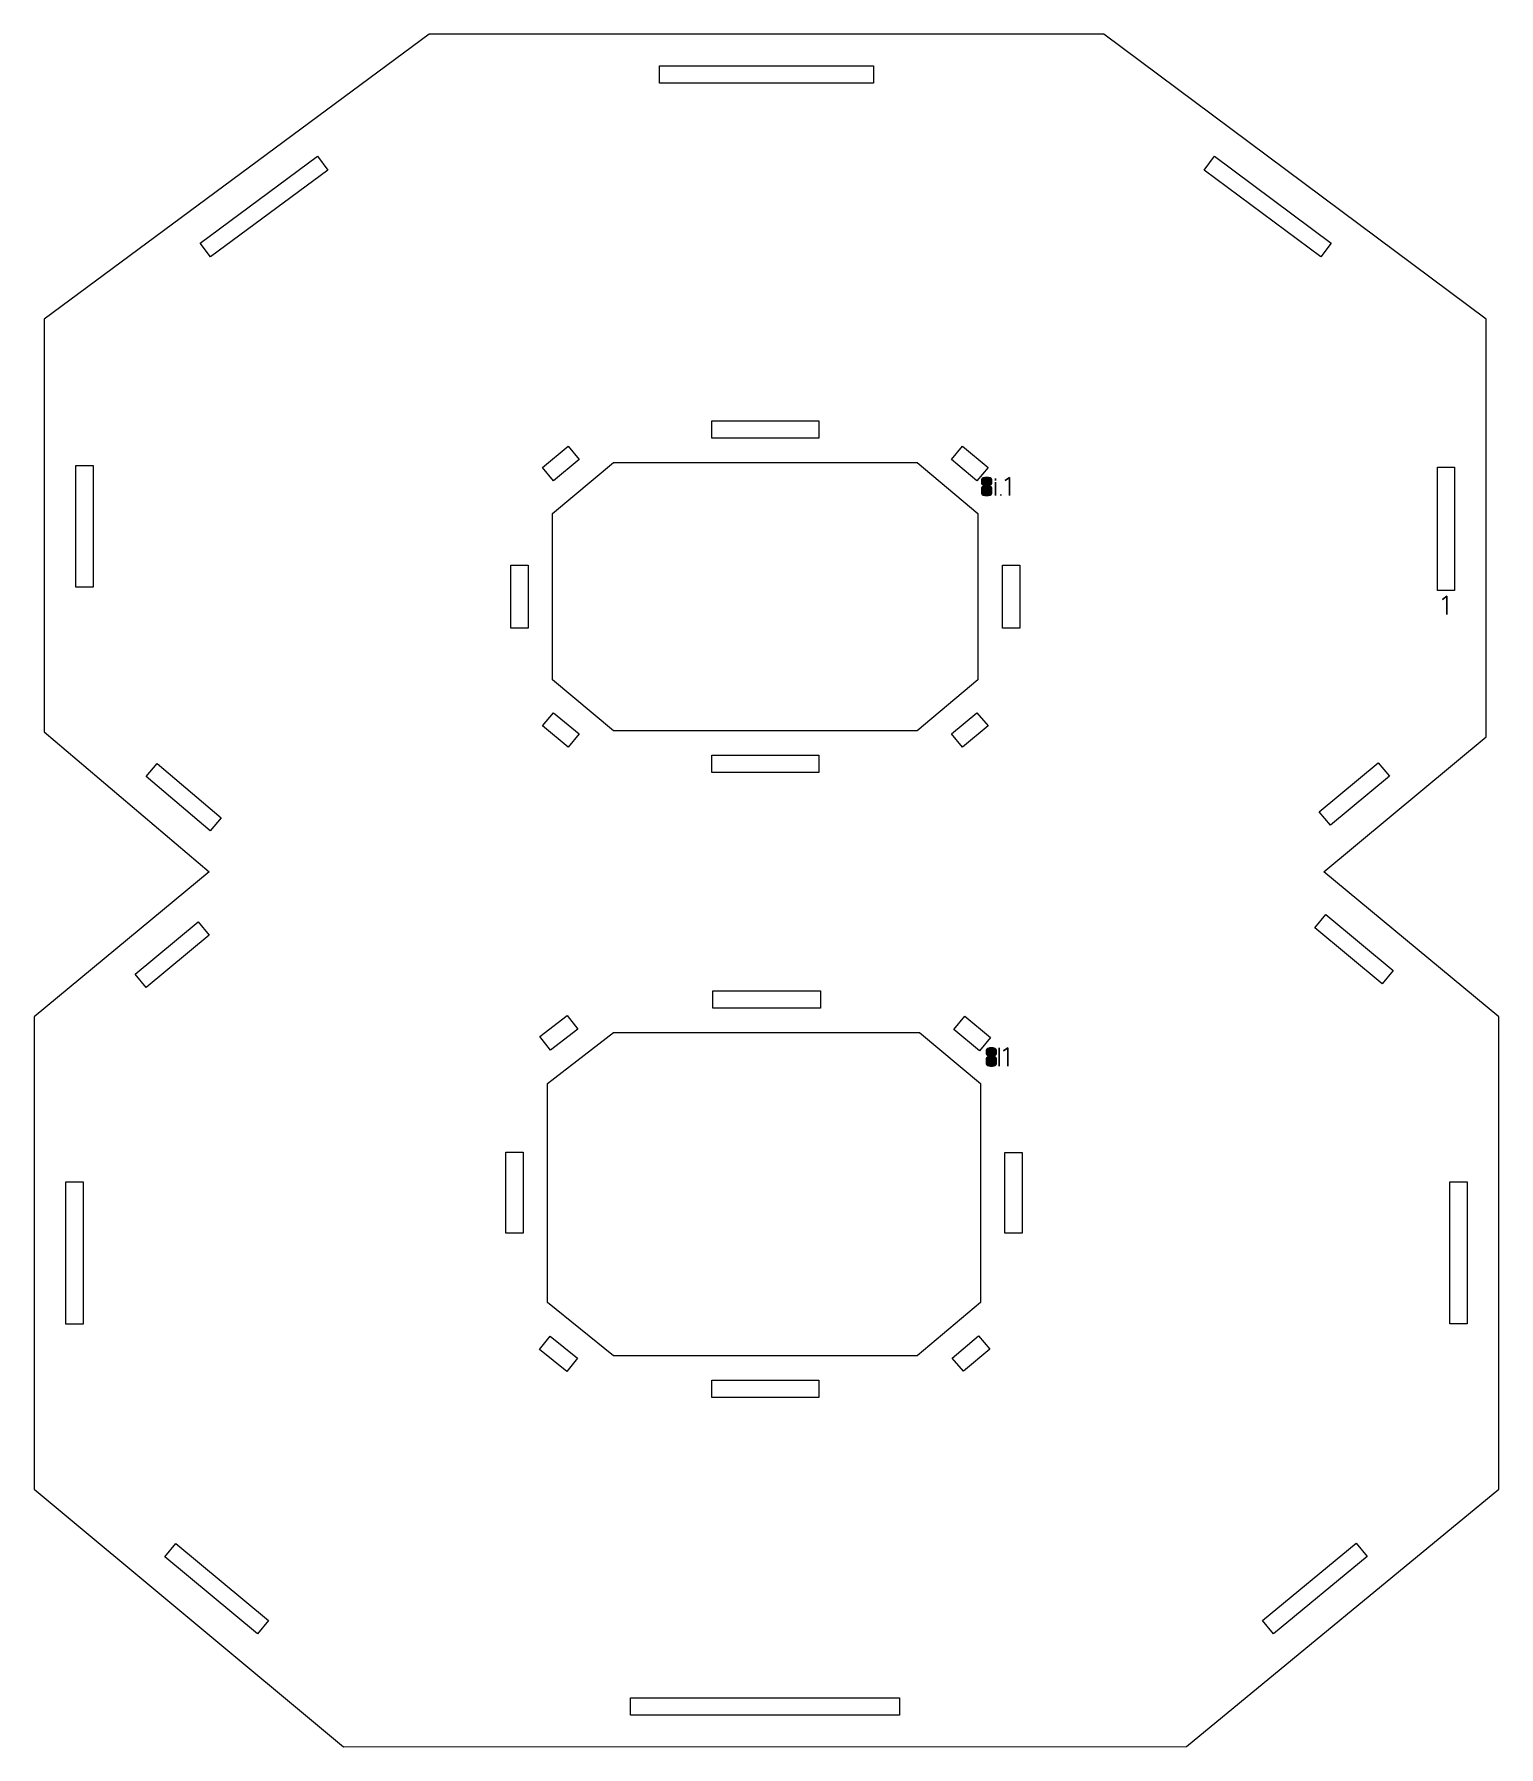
# Model space of a CAD drawing. Header units: centimetres. Extents: x -191 to 212, y -234 to 239.
# Drawn here: x 84.54 to 109.95, y -168.53 to -138.83 of the extents above; entities that cross this region are included whole.
import ezdxf

# ---------------------------------------------------------------- set-up
doc = ezdxf.new("R2010")
doc.units = ezdxf.units.CM
doc.header["$MEASUREMENT"] = 0
doc.layers.add('Capa 1', color=7, linetype='Continuous')

msp = doc.modelspace()

# ---------------------------------------------------------------- hatches: boundary and pattern name
at = {"layer": 'Capa 1', "true_color": 0x3e4095}
h = msp.add_hatch(color=175, dxfattribs=at)
edge = h.paths.add_edge_path()
edge.add_spline(control_points=[(100.98417, -146.62471), (100.98417, -146.63266), (100.98983, -146.63984), (101.00114, -146.64626), (101.01245, -146.65268), (101.03431, -146.65696), (101.06672, -146.6591), (101.09913, -146.65696), (101.12099, -146.65268), (101.1323, -146.64626), (101.14361, -146.63984), (101.14927, -146.63266), (101.14927, -146.62471), (101.14927, -146.62471), (101.14927, -146.55041), (101.14927, -146.55041), (101.14927, -146.54063), (101.1414, -146.5323), (101.12565, -146.52542), (101.10991, -146.51854), (101.09026, -146.5151), (101.06672, -146.5151), (101.04318, -146.5151), (101.02353, -146.51854), (101.00779, -146.52542), (100.99204, -146.5323), (100.98417, -146.54063), (100.98417, -146.55041), (100.98417, -146.55041), (100.98417, -146.62471), (100.98417, -146.62471)], knot_values=[0, 0, 0, 0, 0.1, 0.1, 0.1, 0.2, 0.2, 0.2, 0.3, 0.3, 0.3, 0.4, 0.4, 0.4, 0.5, 0.5, 0.5, 0.6, 0.6, 0.6, 0.7, 0.7, 0.7, 0.8, 0.8, 0.8, 0.9, 0.9, 0.9, 1, 1, 1, 1], degree=3, periodic=1)
h = msp.add_hatch(color=175, dxfattribs=at)
edge = h.paths.add_edge_path()
edge.add_spline(control_points=[(101.06672, -146.83154), (101.04318, -146.83154), (101.02353, -146.8281), (101.00779, -146.82122), (100.99204, -146.81434), (100.98417, -146.80601), (100.98417, -146.79623), (100.98417, -146.79623), (100.98417, -146.69304), (100.98417, -146.69304), (100.98417, -146.68478), (100.98983, -146.6776), (101.00114, -146.67149), (101.01245, -146.66537), (101.03431, -146.66124), (101.06672, -146.6591), (101.03431, -146.65696), (101.01245, -146.65268), (101.00114, -146.64626), (100.98983, -146.63984), (100.98417, -146.63266), (100.98417, -146.62471), (100.98417, -146.62471), (100.98417, -146.55041), (100.98417, -146.55041), (100.98417, -146.54063), (100.99204, -146.5323), (101.00779, -146.52542), (101.02353, -146.51854), (101.04318, -146.5151), (101.06672, -146.5151), (101.09026, -146.5151), (101.10991, -146.51854), (101.12565, -146.52542), (101.1414, -146.5323), (101.14927, -146.54063), (101.14927, -146.55041), (101.14927, -146.55041), (101.14927, -146.62471), (101.14927, -146.62471), (101.14927, -146.63266), (101.14361, -146.63984), (101.1323, -146.64626), (101.12099, -146.65268), (101.09913, -146.65696), (101.06672, -146.6591), (101.09913, -146.66124), (101.12099, -146.66537), (101.1323, -146.67149), (101.14361, -146.6776), (101.14927, -146.68478), (101.14927, -146.69304), (101.14927, -146.69304), (101.14927, -146.79623), (101.14927, -146.79623), (101.14927, -146.80601), (101.1414, -146.81434), (101.12565, -146.82122), (101.10991, -146.8281), (101.09026, -146.83154), (101.06672, -146.83154)], knot_values=[0, 0, 0, 0, 0.05, 0.05, 0.05, 0.1, 0.1, 0.1, 0.15, 0.15, 0.15, 0.2, 0.2, 0.2, 0.25, 0.25, 0.25, 0.3, 0.3, 0.3, 0.35, 0.35, 0.35, 0.4, 0.4, 0.4, 0.45, 0.45, 0.45, 0.5, 0.5, 0.5, 0.55, 0.55, 0.55, 0.6, 0.6, 0.6, 0.65, 0.65, 0.65, 0.7, 0.7, 0.7, 0.75, 0.75, 0.75, 0.8, 0.8, 0.8, 0.85, 0.85, 0.85, 0.9, 0.9, 0.9, 0.95, 0.95, 0.95, 1, 1, 1, 1], degree=3, periodic=1)
h = msp.add_hatch(color=175, dxfattribs=at)
edge = h.paths.add_edge_path()
edge.add_spline(control_points=[(100.98417, -146.79623), (100.98417, -146.80601), (100.99204, -146.81434), (101.00779, -146.82122), (101.02353, -146.8281), (101.04318, -146.83154), (101.06672, -146.83154), (101.09026, -146.83154), (101.10991, -146.8281), (101.12565, -146.82122), (101.1414, -146.81434), (101.14927, -146.80601), (101.14927, -146.79623), (101.14927, -146.79623), (101.14927, -146.69304), (101.14927, -146.69304), (101.14927, -146.68478), (101.14361, -146.6776), (101.1323, -146.67149), (101.12099, -146.66537), (101.09913, -146.66124), (101.06672, -146.6591), (101.03431, -146.66124), (101.01245, -146.66537), (101.00114, -146.67149), (100.98983, -146.6776), (100.98417, -146.68478), (100.98417, -146.69304), (100.98417, -146.69304), (100.98417, -146.79623), (100.98417, -146.79623)], knot_values=[0, 0, 0, 0, 0.1, 0.1, 0.1, 0.2, 0.2, 0.2, 0.3, 0.3, 0.3, 0.4, 0.4, 0.4, 0.5, 0.5, 0.5, 0.6, 0.6, 0.6, 0.7, 0.7, 0.7, 0.8, 0.8, 0.8, 0.9, 0.9, 0.9, 1, 1, 1, 1], degree=3, periodic=1)
h = msp.add_hatch(color=175, dxfattribs=at)
edge = h.paths.add_edge_path()
edge.add_spline(control_points=[(101.21943, -146.56876), (101.21943, -146.56876), (101.21989, -146.5362), (101.21989, -146.5362), (101.21989, -146.5362), (101.21943, -146.56876), (101.21943, -146.56876)], knot_values=[0, 0, 0, 0, 0.5, 0.5, 0.5, 1, 1, 1, 1], degree=3, periodic=1)
h = msp.add_hatch(color=175, dxfattribs=at)
edge = h.paths.add_edge_path()
edge.add_spline(control_points=[(101.21943, -146.83154), (101.21943, -146.83154), (101.21943, -146.59765), (101.21943, -146.59765), (101.21943, -146.59765), (101.21943, -146.83154), (101.21943, -146.83154)], knot_values=[0, 0, 0, 0, 0.5, 0.5, 0.5, 1, 1, 1, 1], degree=3, periodic=1)
h = msp.add_hatch(color=175, dxfattribs=at)
edge = h.paths.add_edge_path()
edge.add_spline(control_points=[(101.46388, -146.51464), (101.46388, -146.51464), (101.38775, -146.56738), (101.38775, -146.56738), (101.38775, -146.56738), (101.46388, -146.51464), (101.46388, -146.51464), (101.46388, -146.51464), (101.46388, -146.83154), (101.46388, -146.83154), (101.46388, -146.83154), (101.46388, -146.51464), (101.46388, -146.51464)], knot_values=[0, 0, 0, 0, 0.25, 0.25, 0.25, 0.5, 0.5, 0.5, 0.75, 0.75, 0.75, 1, 1, 1, 1], degree=3, periodic=1)
h = msp.add_hatch(color=175, dxfattribs=at)
edge = h.paths.add_edge_path()
edge.add_spline(control_points=[(101.31437, -146.83154), (101.31437, -146.83154), (101.31437, -146.80907), (101.31437, -146.80907), (101.31437, -146.80907), (101.31437, -146.83154), (101.31437, -146.83154)], knot_values=[0, 0, 0, 0, 0.5, 0.5, 0.5, 1, 1, 1, 1], degree=3, periodic=1)
h = msp.add_hatch(color=175, dxfattribs=at)
edge = h.paths.add_edge_path()
edge.add_spline(control_points=[(109.05074, -148.5774), (109.05074, -148.5774), (108.97461, -148.63014), (108.97461, -148.63014), (108.97461, -148.63014), (109.05074, -148.5774), (109.05074, -148.5774), (109.05074, -148.5774), (109.05074, -148.8943), (109.05074, -148.8943), (109.05074, -148.8943), (109.05074, -148.5774), (109.05074, -148.5774)], knot_values=[0, 0, 0, 0, 0.25, 0.25, 0.25, 0.5, 0.5, 0.5, 0.75, 0.75, 0.75, 1, 1, 1, 1], degree=3, periodic=1)
h = msp.add_hatch(color=175, dxfattribs=at)
edge = h.paths.add_edge_path()
edge.add_spline(control_points=[(101.06537, -156.51746), (101.06537, -156.52541), (101.07103, -156.53259), (101.08234, -156.53901), (101.09365, -156.54543), (101.11551, -156.54971), (101.14792, -156.55185), (101.18033, -156.54971), (101.20219, -156.54543), (101.2135, -156.53901), (101.22481, -156.53259), (101.23047, -156.52541), (101.23047, -156.51746), (101.23047, -156.51746), (101.23047, -156.44316), (101.23047, -156.44316), (101.23047, -156.43338), (101.2226, -156.42505), (101.20685, -156.41817), (101.19111, -156.41129), (101.17146, -156.40785), (101.14792, -156.40785), (101.12438, -156.40785), (101.10473, -156.41129), (101.08899, -156.41817), (101.07324, -156.42505), (101.06537, -156.43338), (101.06537, -156.44316), (101.06537, -156.44316), (101.06537, -156.51746), (101.06537, -156.51746)], knot_values=[0, 0, 0, 0, 0.1, 0.1, 0.1, 0.2, 0.2, 0.2, 0.3, 0.3, 0.3, 0.4, 0.4, 0.4, 0.5, 0.5, 0.5, 0.6, 0.6, 0.6, 0.7, 0.7, 0.7, 0.8, 0.8, 0.8, 0.9, 0.9, 0.9, 1, 1, 1, 1], degree=3, periodic=1)
h = msp.add_hatch(color=175, dxfattribs=at)
edge = h.paths.add_edge_path()
edge.add_spline(control_points=[(101.14792, -156.72429), (101.12438, -156.72429), (101.10473, -156.72085), (101.08899, -156.71397), (101.07324, -156.70709), (101.06537, -156.69876), (101.06537, -156.68898), (101.06537, -156.68898), (101.06537, -156.58579), (101.06537, -156.58579), (101.06537, -156.57753), (101.07103, -156.57035), (101.08234, -156.56424), (101.09365, -156.55812), (101.11551, -156.55399), (101.14792, -156.55185), (101.11551, -156.54971), (101.09365, -156.54543), (101.08234, -156.53901), (101.07103, -156.53259), (101.06537, -156.52541), (101.06537, -156.51746), (101.06537, -156.51746), (101.06537, -156.44316), (101.06537, -156.44316), (101.06537, -156.43338), (101.07324, -156.42505), (101.08899, -156.41817), (101.10473, -156.41129), (101.12438, -156.40785), (101.14792, -156.40785), (101.17146, -156.40785), (101.19111, -156.41129), (101.20685, -156.41817), (101.2226, -156.42505), (101.23047, -156.43338), (101.23047, -156.44316), (101.23047, -156.44316), (101.23047, -156.51746), (101.23047, -156.51746), (101.23047, -156.52541), (101.22481, -156.53259), (101.2135, -156.53901), (101.20219, -156.54543), (101.18033, -156.54971), (101.14792, -156.55185), (101.18033, -156.55399), (101.20219, -156.55812), (101.2135, -156.56424), (101.22481, -156.57035), (101.23047, -156.57753), (101.23047, -156.58579), (101.23047, -156.58579), (101.23047, -156.68898), (101.23047, -156.68898), (101.23047, -156.69876), (101.2226, -156.70709), (101.20685, -156.71397), (101.19111, -156.72085), (101.17146, -156.72429), (101.14792, -156.72429)], knot_values=[0, 0, 0, 0, 0.05, 0.05, 0.05, 0.1, 0.1, 0.1, 0.15, 0.15, 0.15, 0.2, 0.2, 0.2, 0.25, 0.25, 0.25, 0.3, 0.3, 0.3, 0.35, 0.35, 0.35, 0.4, 0.4, 0.4, 0.45, 0.45, 0.45, 0.5, 0.5, 0.5, 0.55, 0.55, 0.55, 0.6, 0.6, 0.6, 0.65, 0.65, 0.65, 0.7, 0.7, 0.7, 0.75, 0.75, 0.75, 0.8, 0.8, 0.8, 0.85, 0.85, 0.85, 0.9, 0.9, 0.9, 0.95, 0.95, 0.95, 1, 1, 1, 1], degree=3, periodic=1)
h = msp.add_hatch(color=175, dxfattribs=at)
edge = h.paths.add_edge_path()
edge.add_spline(control_points=[(101.2855, -156.72429), (101.2855, -156.72429), (101.2855, -156.40739), (101.2855, -156.40739), (101.2855, -156.40739), (101.2855, -156.72429), (101.2855, -156.72429)], knot_values=[0, 0, 0, 0, 0.5, 0.5, 0.5, 1, 1, 1, 1], degree=3, periodic=1)
h = msp.add_hatch(color=175, dxfattribs=at)
edge = h.paths.add_edge_path()
edge.add_spline(control_points=[(101.43501, -156.40739), (101.43501, -156.40739), (101.35888, -156.46013), (101.35888, -156.46013), (101.35888, -156.46013), (101.43501, -156.40739), (101.43501, -156.40739), (101.43501, -156.40739), (101.43501, -156.72429), (101.43501, -156.72429), (101.43501, -156.72429), (101.43501, -156.40739), (101.43501, -156.40739)], knot_values=[0, 0, 0, 0, 0.25, 0.25, 0.25, 0.5, 0.5, 0.5, 0.75, 0.75, 0.75, 1, 1, 1, 1], degree=3, periodic=1)
h = msp.add_hatch(color=175, dxfattribs=at)
edge = h.paths.add_edge_path()
edge.add_spline(control_points=[(101.06537, -156.68898), (101.06537, -156.69876), (101.07324, -156.70709), (101.08899, -156.71397), (101.10473, -156.72085), (101.12438, -156.72429), (101.14792, -156.72429), (101.17146, -156.72429), (101.19111, -156.72085), (101.20685, -156.71397), (101.2226, -156.70709), (101.23047, -156.69876), (101.23047, -156.68898), (101.23047, -156.68898), (101.23047, -156.58579), (101.23047, -156.58579), (101.23047, -156.57753), (101.22481, -156.57035), (101.2135, -156.56424), (101.20219, -156.55812), (101.18033, -156.55399), (101.14792, -156.55185), (101.11551, -156.55399), (101.09365, -156.55812), (101.08234, -156.56424), (101.07103, -156.57035), (101.06537, -156.57753), (101.06537, -156.58579), (101.06537, -156.58579), (101.06537, -156.68898), (101.06537, -156.68898)], knot_values=[0, 0, 0, 0, 0.1, 0.1, 0.1, 0.2, 0.2, 0.2, 0.3, 0.3, 0.3, 0.4, 0.4, 0.4, 0.5, 0.5, 0.5, 0.6, 0.6, 0.6, 0.7, 0.7, 0.7, 0.8, 0.8, 0.8, 0.9, 0.9, 0.9, 1, 1, 1, 1], degree=3, periodic=1)

# ---------------------------------------------------------------- linework, layer by layer
at = {"layer": 'Capa 1', "color": 240, "lineweight": 9}
for points, knots in [([(106.9145, -153.35323), (106.9145, -153.35323), (109.94916, -155.86766), (109.94916, -155.86766), (109.94916, -155.86766), (109.94916, -164.06124), (109.94916, -164.06124), (109.94916, -164.06124), (104.53012, -168.52652), (104.53012, -168.52652), (104.53012, -168.52652), (89.90871, -168.5284), (89.90871, -168.5284), (89.90871, -168.5284), (84.54473, -164.06124), (84.54473, -164.06124), (84.54473, -164.06124), (84.54473, -155.86766), (84.54473, -155.86766), (84.54473, -155.86766), (87.57939, -153.35323), (87.57939, -153.35323), (87.57939, -153.35323), (84.71814, -150.9255), (84.71814, -150.9255), (84.71814, -150.9255), (84.71814, -143.77237), (84.71814, -143.77237), (84.71814, -143.77237), (91.39439, -138.83022), (91.39439, -138.83022), (91.39439, -138.83022), (103.0995, -138.83022), (103.0995, -138.83022), (103.0995, -138.83022), (109.7324, -143.77237), (109.7324, -143.77237), (109.7324, -143.77237), (109.7324, -151.0122), (109.7324, -151.0122), (109.7324, -151.0122), (106.9145, -153.35323), (106.9145, -153.35323)], [0, 0, 0, 0, 0.07142857, 0.07142857, 0.07142857, 0.14285714, 0.14285714, 0.14285714, 0.21428571, 0.21428571, 0.21428571, 0.28571429, 0.28571429, 0.28571429, 0.35714286, 0.35714286, 0.35714286, 0.42857143, 0.42857143, 0.42857143, 0.5, 0.5, 0.5, 0.57142857, 0.57142857, 0.57142857, 0.64285714, 0.64285714, 0.64285714, 0.71428571, 0.71428571, 0.71428571, 0.78571429, 0.78571429, 0.78571429, 0.85714286, 0.85714286, 0.85714286, 0.92857143, 0.92857143, 0.92857143, 1, 1, 1, 1]), ([(95.3889, -139.67875), (95.3889, -139.67875), (99.10352, -139.67875), (99.10352, -139.67875), (99.10352, -139.67875), (99.10352, -139.37875), (99.10352, -139.37875), (99.10352, -139.37875), (95.3889, -139.37875), (95.3889, -139.37875), (95.3889, -139.37875), (95.3889, -139.67875), (95.3889, -139.67875)], [0, 0, 0, 0, 0.25, 0.25, 0.25, 0.5, 0.5, 0.5, 0.75, 0.75, 0.75, 1, 1, 1, 1]), ([(87.60254, -142.69289), (87.60254, -142.69289), (89.63841, -141.18582), (89.63841, -141.18582), (89.63841, -141.18582), (89.45992, -140.9447), (89.45992, -140.9447), (89.45992, -140.9447), (87.42405, -142.45177), (87.42405, -142.45177), (87.42405, -142.45177), (87.60254, -142.69289), (87.60254, -142.69289)], [0, 0, 0, 0, 0.25, 0.25, 0.25, 0.5, 0.5, 0.5, 0.75, 0.75, 0.75, 1, 1, 1, 1]), ([(104.84005, -141.18527), (104.84005, -141.18527), (106.86196, -142.69178), (106.86196, -142.69178), (106.86196, -142.69178), (107.0412, -142.45122), (107.0412, -142.45122), (107.0412, -142.45122), (105.01929, -140.9447), (105.01929, -140.9447), (105.01929, -140.9447), (104.84005, -141.18527), (104.84005, -141.18527)], [0, 0, 0, 0, 0.25, 0.25, 0.25, 0.5, 0.5, 0.5, 0.75, 0.75, 0.75, 1, 1, 1, 1]), ([(96.29651, -145.83534), (96.29651, -145.83534), (98.15402, -145.83534), (98.15402, -145.83534), (98.15402, -145.83534), (98.15402, -145.53534), (98.15402, -145.53534), (98.15402, -145.53534), (96.29651, -145.53534), (96.29651, -145.53534), (96.29651, -145.53534), (96.29651, -145.83534), (96.29651, -145.83534)], [0, 0, 0, 0, 0.25, 0.25, 0.25, 0.5, 0.5, 0.5, 0.75, 0.75, 0.75, 1, 1, 1, 1]), ([(93.55335, -146.57337), (93.55335, -146.57337), (93.99618, -146.20436), (93.99618, -146.20436), (93.99618, -146.20436), (93.80412, -145.97389), (93.80412, -145.97389), (93.80412, -145.97389), (93.3613, -146.34291), (93.3613, -146.34291), (93.3613, -146.34291), (93.55335, -146.57337), (93.55335, -146.57337)], [0, 0, 0, 0, 0.25, 0.25, 0.25, 0.5, 0.5, 0.5, 0.75, 0.75, 0.75, 1, 1, 1, 1]), ([(100.45435, -146.20436), (100.45435, -146.20436), (100.89718, -146.57337), (100.89718, -146.57337), (100.89718, -146.57337), (101.08923, -146.34291), (101.08923, -146.34291), (101.08923, -146.34291), (100.64641, -145.97389), (100.64641, -145.97389), (100.64641, -145.97389), (100.45435, -146.20436), (100.45435, -146.20436)], [0, 0, 0, 0, 0.25, 0.25, 0.25, 0.5, 0.5, 0.5, 0.75, 0.75, 0.75, 1, 1, 1, 1]), ([(85.56667, -148.42175), (85.56667, -148.42175), (85.56667, -146.31086), (85.56667, -146.31086), (85.56667, -146.31086), (85.26667, -146.31086), (85.26667, -146.31086), (85.26667, -146.31086), (85.26667, -148.42175), (85.26667, -148.42175), (85.26667, -148.42175), (85.56667, -148.42175), (85.56667, -148.42175)], [0, 0, 0, 0, 0.25, 0.25, 0.25, 0.5, 0.5, 0.5, 0.75, 0.75, 0.75, 1, 1, 1, 1]), ([(100.91574, -147.1411), (100.91574, -147.1411), (99.85793, -146.2596), (99.85793, -146.2596), (99.85793, -146.2596), (94.5926, -146.2596), (94.5926, -146.2596), (94.5926, -146.2596), (93.53479, -147.1411), (93.53479, -147.1411), (93.53479, -147.1411), (93.53479, -150.02784), (93.53479, -150.02784), (93.53479, -150.02784), (94.5926, -150.90936), (94.5926, -150.90936), (94.5926, -150.90936), (99.85793, -150.90936), (99.85793, -150.90936), (99.85793, -150.90936), (100.91574, -150.02784), (100.91574, -150.02784), (100.91574, -150.02784), (100.91574, -147.1411), (100.91574, -147.1411)], [0, 0, 0, 0, 0.125, 0.125, 0.125, 0.25, 0.25, 0.25, 0.375, 0.375, 0.375, 0.5, 0.5, 0.5, 0.625, 0.625, 0.625, 0.75, 0.75, 0.75, 0.875, 0.875, 0.875, 1, 1, 1, 1]), ([(108.88387, -146.33686), (108.88387, -146.33686), (108.88387, -148.47543), (108.88387, -148.47543), (108.88387, -148.47543), (109.18387, -148.47543), (109.18387, -148.47543), (109.18387, -148.47543), (109.18387, -146.33686), (109.18387, -146.33686), (109.18387, -146.33686), (108.88387, -146.33686), (108.88387, -146.33686)], [0, 0, 0, 0, 0.25, 0.25, 0.25, 0.5, 0.5, 0.5, 0.75, 0.75, 0.75, 1, 1, 1, 1]), ([(93.11053, -149.13183), (93.11053, -149.13183), (93.11053, -148.03711), (93.11053, -148.03711), (93.11053, -148.03711), (92.81053, -148.03711), (92.81053, -148.03711), (92.81053, -148.03711), (92.81053, -149.13183), (92.81053, -149.13183), (92.81053, -149.13183), (93.11053, -149.13183), (93.11053, -149.13183)], [0, 0, 0, 0, 0.25, 0.25, 0.25, 0.5, 0.5, 0.5, 0.75, 0.75, 0.75, 1, 1, 1, 1]), ([(101.34, -148.03711), (101.34, -148.03711), (101.34, -149.13183), (101.34, -149.13183), (101.34, -149.13183), (101.64, -149.13183), (101.64, -149.13183), (101.64, -149.13183), (101.64, -148.03711), (101.64, -148.03711), (101.64, -148.03711), (101.34, -148.03711), (101.34, -148.03711)], [0, 0, 0, 0, 0.25, 0.25, 0.25, 0.5, 0.5, 0.5, 0.75, 0.75, 0.75, 1, 1, 1, 1]), ([(93.99617, -150.9646), (93.99617, -150.9646), (93.55335, -150.59557), (93.55335, -150.59557), (93.55335, -150.59557), (93.36129, -150.82604), (93.36129, -150.82604), (93.36129, -150.82604), (93.80411, -151.19506), (93.80411, -151.19506), (93.80411, -151.19506), (93.99617, -150.9646), (93.99617, -150.9646)], [0, 0, 0, 0, 0.25, 0.25, 0.25, 0.5, 0.5, 0.5, 0.75, 0.75, 0.75, 1, 1, 1, 1]), ([(100.89718, -150.59557), (100.89718, -150.59557), (100.45436, -150.9646), (100.45436, -150.9646), (100.45436, -150.9646), (100.64642, -151.19506), (100.64642, -151.19506), (100.64642, -151.19506), (101.08924, -150.82604), (101.08924, -150.82604), (101.08924, -150.82604), (100.89718, -150.59557), (100.89718, -150.59557)], [0, 0, 0, 0, 0.25, 0.25, 0.25, 0.5, 0.5, 0.5, 0.75, 0.75, 0.75, 1, 1, 1, 1]), ([(98.15402, -151.33362), (98.15402, -151.33362), (96.29651, -151.33362), (96.29651, -151.33362), (96.29651, -151.33362), (96.29651, -151.63362), (96.29651, -151.63362), (96.29651, -151.63362), (98.15402, -151.63362), (98.15402, -151.63362), (98.15402, -151.63362), (98.15402, -151.33362), (98.15402, -151.33362)], [0, 0, 0, 0, 0.25, 0.25, 0.25, 0.5, 0.5, 0.5, 0.75, 0.75, 0.75, 1, 1, 1, 1]), ([(87.7889, -152.41818), (87.7889, -152.41818), (86.67779, -151.47542), (86.67779, -151.47542), (86.67779, -151.47542), (86.48369, -151.70417), (86.48369, -151.70417), (86.48369, -151.70417), (87.59481, -152.64694), (87.59481, -152.64694), (87.59481, -152.64694), (87.7889, -152.41818), (87.7889, -152.41818)], [0, 0, 0, 0, 0.25, 0.25, 0.25, 0.5, 0.5, 0.5, 0.75, 0.75, 0.75, 1, 1, 1, 1]), ([(107.86004, -151.46456), (107.86004, -151.46456), (106.83622, -152.31512), (106.83622, -152.31512), (106.83622, -152.31512), (107.02792, -152.54588), (107.02792, -152.54588), (107.02792, -152.54588), (108.05175, -151.69531), (108.05175, -151.69531), (108.05175, -151.69531), (107.86004, -151.46456), (107.86004, -151.46456)], [0, 0, 0, 0, 0.25, 0.25, 0.25, 0.5, 0.5, 0.5, 0.75, 0.75, 0.75, 1, 1, 1, 1]), ([(106.75728, -154.32492), (106.75728, -154.32492), (107.92895, -155.29573), (107.92895, -155.29573), (107.92895, -155.29573), (108.12036, -155.06473), (108.12036, -155.06473), (108.12036, -155.06473), (106.94868, -154.09391), (106.94868, -154.09391), (106.94868, -154.09391), (106.75728, -154.32492), (106.75728, -154.32492)], [0, 0, 0, 0, 0.25, 0.25, 0.25, 0.5, 0.5, 0.5, 0.75, 0.75, 0.75, 1, 1, 1, 1]), ([(86.48636, -155.36084), (86.48636, -155.36084), (87.57945, -154.45513), (87.57945, -154.45513), (87.57945, -154.45513), (87.38805, -154.22413), (87.38805, -154.22413), (87.38805, -154.22413), (86.29495, -155.12983), (86.29495, -155.12983), (86.29495, -155.12983), (86.48636, -155.36084), (86.48636, -155.36084)], [0, 0, 0, 0, 0.25, 0.25, 0.25, 0.5, 0.5, 0.5, 0.75, 0.75, 0.75, 1, 1, 1, 1]), ([(96.31756, -155.71965), (96.31756, -155.71965), (98.18622, -155.71965), (98.18622, -155.71965), (98.18622, -155.71965), (98.18622, -155.41965), (98.18622, -155.41965), (98.18622, -155.41965), (96.31756, -155.41965), (96.31756, -155.41965), (96.31756, -155.41965), (96.31756, -155.71965), (96.31756, -155.71965)], [0, 0, 0, 0, 0.25, 0.25, 0.25, 0.5, 0.5, 0.5, 0.75, 0.75, 0.75, 1, 1, 1, 1]), ([(93.49885, -156.45046), (93.49885, -156.45046), (93.97388, -156.08506), (93.97388, -156.08506), (93.97388, -156.08506), (93.79096, -155.84727), (93.79096, -155.84727), (93.79096, -155.84727), (93.31594, -156.21268), (93.31594, -156.21268), (93.31594, -156.21268), (93.49885, -156.45046), (93.49885, -156.45046)], [0, 0, 0, 0, 0.25, 0.25, 0.25, 0.5, 0.5, 0.5, 0.75, 0.75, 0.75, 1, 1, 1, 1]), ([(100.49771, -156.08867), (100.49771, -156.08867), (100.94053, -156.45769), (100.94053, -156.45769), (100.94053, -156.45769), (101.13259, -156.22722), (101.13259, -156.22722), (101.13259, -156.22722), (100.68976, -155.8582), (100.68976, -155.8582), (100.68976, -155.8582), (100.49771, -156.08867), (100.49771, -156.08867)], [0, 0, 0, 0, 0.25, 0.25, 0.25, 0.5, 0.5, 0.5, 0.75, 0.75, 0.75, 1, 1, 1, 1]), ([(100.9591, -157.02542), (100.9591, -157.02542), (99.90128, -156.14391), (99.90128, -156.14391), (99.90128, -156.14391), (94.5932, -156.14391), (94.5932, -156.14391), (94.5932, -156.14391), (93.44809, -157.02477), (93.44809, -157.02477), (93.44809, -157.02477), (93.44809, -160.82282), (93.44809, -160.82282), (93.44809, -160.82282), (94.59283, -161.74742), (94.59283, -161.74742), (94.59283, -161.74742), (99.858, -161.74742), (99.858, -161.74742), (99.858, -161.74742), (100.9591, -160.8225), (100.9591, -160.8225), (100.9591, -160.8225), (100.9591, -157.02542), (100.9591, -157.02542)], [0, 0, 0, 0, 0.125, 0.125, 0.125, 0.25, 0.25, 0.25, 0.375, 0.375, 0.375, 0.5, 0.5, 0.5, 0.625, 0.625, 0.625, 0.75, 0.75, 0.75, 0.875, 0.875, 0.875, 1, 1, 1, 1]), ([(93.02383, -159.6223), (93.02383, -159.6223), (93.02383, -158.21908), (93.02383, -158.21908), (93.02383, -158.21908), (92.72383, -158.21908), (92.72383, -158.21908), (92.72383, -158.21908), (92.72383, -159.6223), (92.72383, -159.6223), (92.72383, -159.6223), (93.02383, -159.6223), (93.02383, -159.6223)], [0, 0, 0, 0, 0.25, 0.25, 0.25, 0.5, 0.5, 0.5, 0.75, 0.75, 0.75, 1, 1, 1, 1]), ([(101.38336, -158.22454), (101.38336, -158.22454), (101.38336, -159.62237), (101.38336, -159.62237), (101.38336, -159.62237), (101.68336, -159.62237), (101.68336, -159.62237), (101.68336, -159.62237), (101.68336, -158.22454), (101.68336, -158.22454), (101.68336, -158.22454), (101.38336, -158.22454), (101.38336, -158.22454)], [0, 0, 0, 0, 0.25, 0.25, 0.25, 0.5, 0.5, 0.5, 0.75, 0.75, 0.75, 1, 1, 1, 1]), ([(85.39326, -161.19795), (85.39326, -161.19795), (85.39326, -158.73225), (85.39326, -158.73225), (85.39326, -158.73225), (85.09326, -158.73225), (85.09326, -158.73225), (85.09326, -158.73225), (85.09326, -161.19795), (85.09326, -161.19795), (85.09326, -161.19795), (85.39326, -161.19795), (85.39326, -161.19795)], [0, 0, 0, 0, 0.25, 0.25, 0.25, 0.5, 0.5, 0.5, 0.75, 0.75, 0.75, 1, 1, 1, 1]), ([(109.10063, -158.73135), (109.10063, -158.73135), (109.10063, -161.19614), (109.10063, -161.19614), (109.10063, -161.19614), (109.40063, -161.19614), (109.40063, -161.19614), (109.40063, -161.19614), (109.40063, -158.73135), (109.40063, -158.73135), (109.40063, -158.73135), (109.10063, -158.73135), (109.10063, -158.73135)], [0, 0, 0, 0, 0.25, 0.25, 0.25, 0.5, 0.5, 0.5, 0.75, 0.75, 0.75, 1, 1, 1, 1]), ([(93.96988, -161.78962), (93.96988, -161.78962), (93.49685, -161.40757), (93.49685, -161.40757), (93.49685, -161.40757), (93.30835, -161.64095), (93.30835, -161.64095), (93.30835, -161.64095), (93.78138, -162.02301), (93.78138, -162.02301), (93.78138, -162.02301), (93.96988, -161.78962), (93.96988, -161.78962)], [0, 0, 0, 0, 0.25, 0.25, 0.25, 0.5, 0.5, 0.5, 0.75, 0.75, 0.75, 1, 1, 1, 1]), ([(100.92642, -161.40403), (100.92642, -161.40403), (100.46948, -161.78785), (100.46948, -161.78785), (100.46948, -161.78785), (100.66244, -162.01757), (100.66244, -162.01757), (100.66244, -162.01757), (101.11938, -161.63374), (101.11938, -161.63374), (101.11938, -161.63374), (100.92642, -161.40403), (100.92642, -161.40403)], [0, 0, 0, 0, 0.25, 0.25, 0.25, 0.5, 0.5, 0.5, 0.75, 0.75, 0.75, 1, 1, 1, 1]), ([(98.15599, -162.17168), (98.15599, -162.17168), (96.29945, -162.17168), (96.29945, -162.17168), (96.29945, -162.17168), (96.29945, -162.47168), (96.29945, -162.47168), (96.29945, -162.47168), (98.15599, -162.47168), (98.15599, -162.47168), (98.15599, -162.47168), (98.15599, -162.17168), (98.15599, -162.17168)], [0, 0, 0, 0, 0.25, 0.25, 0.25, 0.5, 0.5, 0.5, 0.75, 0.75, 0.75, 1, 1, 1, 1]), ([(88.60823, -166.3411), (88.60823, -166.3411), (87.00075, -165.00238), (87.00075, -165.00238), (87.00075, -165.00238), (86.80876, -165.2329), (86.80876, -165.2329), (86.80876, -165.2329), (88.41625, -166.57163), (88.41625, -166.57163), (88.41625, -166.57163), (88.60823, -166.3411), (88.60823, -166.3411)], [0, 0, 0, 0, 0.25, 0.25, 0.25, 0.5, 0.5, 0.5, 0.75, 0.75, 0.75, 1, 1, 1, 1]), ([(107.47559, -164.99997), (107.47559, -164.99997), (105.85056, -166.339), (105.85056, -166.339), (105.85056, -166.339), (106.04133, -166.57053), (106.04133, -166.57053), (106.04133, -166.57053), (107.66637, -165.2315), (107.66637, -165.2315), (107.66637, -165.2315), (107.47559, -164.99997), (107.47559, -164.99997)], [0, 0, 0, 0, 0.25, 0.25, 0.25, 0.5, 0.5, 0.5, 0.75, 0.75, 0.75, 1, 1, 1, 1]), ([(99.55559, -167.67863), (99.55559, -167.67863), (94.88565, -167.67923), (94.88565, -167.67923), (94.88565, -167.67923), (94.88569, -167.97923), (94.88569, -167.97923), (94.88569, -167.97923), (99.55563, -167.97863), (99.55563, -167.97863), (99.55563, -167.97863), (99.55559, -167.67863), (99.55559, -167.67863)], [0, 0, 0, 0, 0.25, 0.25, 0.25, 0.5, 0.5, 0.5, 0.75, 0.75, 0.75, 1, 1, 1, 1])]:
    msp.add_open_spline(points, degree=3, knots=knots, dxfattribs=at)
at = {"layer": 'Capa 1', "color": 114, "lineweight": 9}
for points, knots in [([(100.98417, -146.62471), (100.98417, -146.63266), (100.98983, -146.63984), (101.00114, -146.64626), (101.01245, -146.65268), (101.03431, -146.65696), (101.06672, -146.6591), (101.09913, -146.65696), (101.12099, -146.65268), (101.1323, -146.64626), (101.14361, -146.63984), (101.14927, -146.63266), (101.14927, -146.62471), (101.14927, -146.62471), (101.14927, -146.55041), (101.14927, -146.55041), (101.14927, -146.54063), (101.1414, -146.5323), (101.12565, -146.52542), (101.10991, -146.51854), (101.09026, -146.5151), (101.06672, -146.5151), (101.04318, -146.5151), (101.02353, -146.51854), (101.00779, -146.52542), (100.99204, -146.5323), (100.98417, -146.54063), (100.98417, -146.55041), (100.98417, -146.55041), (100.98417, -146.62471), (100.98417, -146.62471)], [0, 0, 0, 0, 0.1, 0.1, 0.1, 0.2, 0.2, 0.2, 0.3, 0.3, 0.3, 0.4, 0.4, 0.4, 0.5, 0.5, 0.5, 0.6, 0.6, 0.6, 0.7, 0.7, 0.7, 0.8, 0.8, 0.8, 0.9, 0.9, 0.9, 1, 1, 1, 1]), ([(101.06672, -146.83154), (101.04318, -146.83154), (101.02353, -146.8281), (101.00779, -146.82122), (100.99204, -146.81434), (100.98417, -146.80601), (100.98417, -146.79623), (100.98417, -146.79623), (100.98417, -146.69304), (100.98417, -146.69304), (100.98417, -146.68478), (100.98983, -146.6776), (101.00114, -146.67149), (101.01245, -146.66537), (101.03431, -146.66124), (101.06672, -146.6591), (101.03431, -146.65696), (101.01245, -146.65268), (101.00114, -146.64626), (100.98983, -146.63984), (100.98417, -146.63266), (100.98417, -146.62471), (100.98417, -146.62471), (100.98417, -146.55041), (100.98417, -146.55041), (100.98417, -146.54063), (100.99204, -146.5323), (101.00779, -146.52542), (101.02353, -146.51854), (101.04318, -146.5151), (101.06672, -146.5151), (101.09026, -146.5151), (101.10991, -146.51854), (101.12565, -146.52542), (101.1414, -146.5323), (101.14927, -146.54063), (101.14927, -146.55041), (101.14927, -146.55041), (101.14927, -146.62471), (101.14927, -146.62471), (101.14927, -146.63266), (101.14361, -146.63984), (101.1323, -146.64626), (101.12099, -146.65268), (101.09913, -146.65696), (101.06672, -146.6591), (101.09913, -146.66124), (101.12099, -146.66537), (101.1323, -146.67149), (101.14361, -146.6776), (101.14927, -146.68478), (101.14927, -146.69304), (101.14927, -146.69304), (101.14927, -146.79623), (101.14927, -146.79623), (101.14927, -146.80601), (101.1414, -146.81434), (101.12565, -146.82122), (101.10991, -146.8281), (101.09026, -146.83154), (101.06672, -146.83154)], [0, 0, 0, 0, 0.05, 0.05, 0.05, 0.1, 0.1, 0.1, 0.15, 0.15, 0.15, 0.2, 0.2, 0.2, 0.25, 0.25, 0.25, 0.3, 0.3, 0.3, 0.35, 0.35, 0.35, 0.4, 0.4, 0.4, 0.45, 0.45, 0.45, 0.5, 0.5, 0.5, 0.55, 0.55, 0.55, 0.6, 0.6, 0.6, 0.65, 0.65, 0.65, 0.7, 0.7, 0.7, 0.75, 0.75, 0.75, 0.8, 0.8, 0.8, 0.85, 0.85, 0.85, 0.9, 0.9, 0.9, 0.95, 0.95, 0.95, 1, 1, 1, 1]), ([(100.98417, -146.79623), (100.98417, -146.80601), (100.99204, -146.81434), (101.00779, -146.82122), (101.02353, -146.8281), (101.04318, -146.83154), (101.06672, -146.83154), (101.09026, -146.83154), (101.10991, -146.8281), (101.12565, -146.82122), (101.1414, -146.81434), (101.14927, -146.80601), (101.14927, -146.79623), (101.14927, -146.79623), (101.14927, -146.69304), (101.14927, -146.69304), (101.14927, -146.68478), (101.14361, -146.6776), (101.1323, -146.67149), (101.12099, -146.66537), (101.09913, -146.66124), (101.06672, -146.6591), (101.03431, -146.66124), (101.01245, -146.66537), (101.00114, -146.67149), (100.98983, -146.6776), (100.98417, -146.68478), (100.98417, -146.69304), (100.98417, -146.69304), (100.98417, -146.79623), (100.98417, -146.79623)], [0, 0, 0, 0, 0.1, 0.1, 0.1, 0.2, 0.2, 0.2, 0.3, 0.3, 0.3, 0.4, 0.4, 0.4, 0.5, 0.5, 0.5, 0.6, 0.6, 0.6, 0.7, 0.7, 0.7, 0.8, 0.8, 0.8, 0.9, 0.9, 0.9, 1, 1, 1, 1]), ([(101.21943, -146.56876), (101.21943, -146.56876), (101.21989, -146.5362), (101.21989, -146.5362), (101.21989, -146.5362), (101.21943, -146.56876), (101.21943, -146.56876)], [0, 0, 0, 0, 0.5, 0.5, 0.5, 1, 1, 1, 1]), ([(101.21943, -146.83154), (101.21943, -146.83154), (101.21943, -146.59765), (101.21943, -146.59765), (101.21943, -146.59765), (101.21943, -146.83154), (101.21943, -146.83154)], [0, 0, 0, 0, 0.5, 0.5, 0.5, 1, 1, 1, 1]), ([(101.46388, -146.51464), (101.46388, -146.51464), (101.38775, -146.56738), (101.38775, -146.56738), (101.38775, -146.56738), (101.46388, -146.51464), (101.46388, -146.51464), (101.46388, -146.51464), (101.46388, -146.83154), (101.46388, -146.83154), (101.46388, -146.83154), (101.46388, -146.51464), (101.46388, -146.51464)], [0, 0, 0, 0, 0.25, 0.25, 0.25, 0.5, 0.5, 0.5, 0.75, 0.75, 0.75, 1, 1, 1, 1]), ([(101.31437, -146.83154), (101.31437, -146.83154), (101.31437, -146.80907), (101.31437, -146.80907), (101.31437, -146.80907), (101.31437, -146.83154), (101.31437, -146.83154)], [0, 0, 0, 0, 0.5, 0.5, 0.5, 1, 1, 1, 1]), ([(109.05074, -148.5774), (109.05074, -148.5774), (108.97461, -148.63014), (108.97461, -148.63014), (108.97461, -148.63014), (109.05074, -148.5774), (109.05074, -148.5774), (109.05074, -148.5774), (109.05074, -148.8943), (109.05074, -148.8943), (109.05074, -148.8943), (109.05074, -148.5774), (109.05074, -148.5774)], [0, 0, 0, 0, 0.25, 0.25, 0.25, 0.5, 0.5, 0.5, 0.75, 0.75, 0.75, 1, 1, 1, 1]), ([(101.06537, -156.51746), (101.06537, -156.52541), (101.07103, -156.53259), (101.08234, -156.53901), (101.09365, -156.54543), (101.11551, -156.54971), (101.14792, -156.55185), (101.18033, -156.54971), (101.20219, -156.54543), (101.2135, -156.53901), (101.22481, -156.53259), (101.23047, -156.52541), (101.23047, -156.51746), (101.23047, -156.51746), (101.23047, -156.44316), (101.23047, -156.44316), (101.23047, -156.43338), (101.2226, -156.42505), (101.20685, -156.41817), (101.19111, -156.41129), (101.17146, -156.40785), (101.14792, -156.40785), (101.12438, -156.40785), (101.10473, -156.41129), (101.08899, -156.41817), (101.07324, -156.42505), (101.06537, -156.43338), (101.06537, -156.44316), (101.06537, -156.44316), (101.06537, -156.51746), (101.06537, -156.51746)], [0, 0, 0, 0, 0.1, 0.1, 0.1, 0.2, 0.2, 0.2, 0.3, 0.3, 0.3, 0.4, 0.4, 0.4, 0.5, 0.5, 0.5, 0.6, 0.6, 0.6, 0.7, 0.7, 0.7, 0.8, 0.8, 0.8, 0.9, 0.9, 0.9, 1, 1, 1, 1]), ([(101.14792, -156.72429), (101.12438, -156.72429), (101.10473, -156.72085), (101.08899, -156.71397), (101.07324, -156.70709), (101.06537, -156.69876), (101.06537, -156.68898), (101.06537, -156.68898), (101.06537, -156.58579), (101.06537, -156.58579), (101.06537, -156.57753), (101.07103, -156.57035), (101.08234, -156.56424), (101.09365, -156.55812), (101.11551, -156.55399), (101.14792, -156.55185), (101.11551, -156.54971), (101.09365, -156.54543), (101.08234, -156.53901), (101.07103, -156.53259), (101.06537, -156.52541), (101.06537, -156.51746), (101.06537, -156.51746), (101.06537, -156.44316), (101.06537, -156.44316), (101.06537, -156.43338), (101.07324, -156.42505), (101.08899, -156.41817), (101.10473, -156.41129), (101.12438, -156.40785), (101.14792, -156.40785), (101.17146, -156.40785), (101.19111, -156.41129), (101.20685, -156.41817), (101.2226, -156.42505), (101.23047, -156.43338), (101.23047, -156.44316), (101.23047, -156.44316), (101.23047, -156.51746), (101.23047, -156.51746), (101.23047, -156.52541), (101.22481, -156.53259), (101.2135, -156.53901), (101.20219, -156.54543), (101.18033, -156.54971), (101.14792, -156.55185), (101.18033, -156.55399), (101.20219, -156.55812), (101.2135, -156.56424), (101.22481, -156.57035), (101.23047, -156.57753), (101.23047, -156.58579), (101.23047, -156.58579), (101.23047, -156.68898), (101.23047, -156.68898), (101.23047, -156.69876), (101.2226, -156.70709), (101.20685, -156.71397), (101.19111, -156.72085), (101.17146, -156.72429), (101.14792, -156.72429)], [0, 0, 0, 0, 0.05, 0.05, 0.05, 0.1, 0.1, 0.1, 0.15, 0.15, 0.15, 0.2, 0.2, 0.2, 0.25, 0.25, 0.25, 0.3, 0.3, 0.3, 0.35, 0.35, 0.35, 0.4, 0.4, 0.4, 0.45, 0.45, 0.45, 0.5, 0.5, 0.5, 0.55, 0.55, 0.55, 0.6, 0.6, 0.6, 0.65, 0.65, 0.65, 0.7, 0.7, 0.7, 0.75, 0.75, 0.75, 0.8, 0.8, 0.8, 0.85, 0.85, 0.85, 0.9, 0.9, 0.9, 0.95, 0.95, 0.95, 1, 1, 1, 1]), ([(101.2855, -156.72429), (101.2855, -156.72429), (101.2855, -156.40739), (101.2855, -156.40739), (101.2855, -156.40739), (101.2855, -156.72429), (101.2855, -156.72429)], [0, 0, 0, 0, 0.5, 0.5, 0.5, 1, 1, 1, 1]), ([(101.43501, -156.40739), (101.43501, -156.40739), (101.35888, -156.46013), (101.35888, -156.46013), (101.35888, -156.46013), (101.43501, -156.40739), (101.43501, -156.40739), (101.43501, -156.40739), (101.43501, -156.72429), (101.43501, -156.72429), (101.43501, -156.72429), (101.43501, -156.40739), (101.43501, -156.40739)], [0, 0, 0, 0, 0.25, 0.25, 0.25, 0.5, 0.5, 0.5, 0.75, 0.75, 0.75, 1, 1, 1, 1]), ([(101.06537, -156.68898), (101.06537, -156.69876), (101.07324, -156.70709), (101.08899, -156.71397), (101.10473, -156.72085), (101.12438, -156.72429), (101.14792, -156.72429), (101.17146, -156.72429), (101.19111, -156.72085), (101.20685, -156.71397), (101.2226, -156.70709), (101.23047, -156.69876), (101.23047, -156.68898), (101.23047, -156.68898), (101.23047, -156.58579), (101.23047, -156.58579), (101.23047, -156.57753), (101.22481, -156.57035), (101.2135, -156.56424), (101.20219, -156.55812), (101.18033, -156.55399), (101.14792, -156.55185), (101.11551, -156.55399), (101.09365, -156.55812), (101.08234, -156.56424), (101.07103, -156.57035), (101.06537, -156.57753), (101.06537, -156.58579), (101.06537, -156.58579), (101.06537, -156.68898), (101.06537, -156.68898)], [0, 0, 0, 0, 0.1, 0.1, 0.1, 0.2, 0.2, 0.2, 0.3, 0.3, 0.3, 0.4, 0.4, 0.4, 0.5, 0.5, 0.5, 0.6, 0.6, 0.6, 0.7, 0.7, 0.7, 0.8, 0.8, 0.8, 0.9, 0.9, 0.9, 1, 1, 1, 1])]:
    msp.add_open_spline(points, degree=3, knots=knots, dxfattribs=at)

doc.saveas('drawing.dxf')
